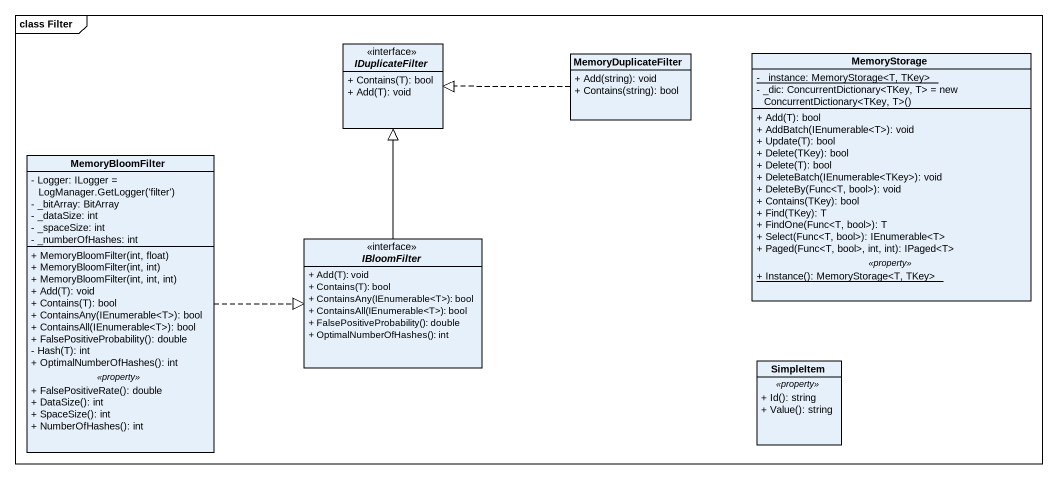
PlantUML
@startuml
mainframe class Filter
hide circle
hide empty members
skinparam classAttributeIconSize 0
interface IDuplicateFilter {
  + Contains(T): bool
  + Add(T): void
}
class MemoryDuplicateFilter {
  + Add(string): void
  + Contains(string): bool
}
class MemoryStorage {
  {static} - _instance: MemoryStorage<T, TKey>
  {field} - _dic: ConcurrentDictionary<TKey, T> = new ConcurrentDictionary<TKey, T>()
  --
  + Add(T): bool
  + AddBatch(IEnumerable<T>): void
  + Update(T): bool
  + Delete(TKey): bool
  + Delete(T): bool
  + DeleteBatch(IEnumerable<TKey>): void
  + DeleteBy(Func<T, bool>): void
  + Contains(TKey): bool
  + Find(TKey): T
  + FindOne(Func<T, bool>): T
  + Select(Func<T, bool>): IEnumerable<T>
  + Paged(Func<T, bool>, int, int): IPaged<T>
  .. <<property>> ..
  {static} + Instance(): MemoryStorage<T, TKey>
}
class MemoryBloomFilter {
  {field} - Logger: ILogger = LogManager.GetLogger('filter')
  - _bitArray: BitArray
  - _dataSize: int
  - _spaceSize: int
  - _numberOfHashes: int
  --
  + MemoryBloomFilter(int, float)
  + MemoryBloomFilter(int, int)
  + MemoryBloomFilter(int, int, int)
  + Add(T): void
  + Contains(T): bool
  + ContainsAny(IEnumerable<T>): bool
  + ContainsAll(IEnumerable<T>): bool
  + FalsePositiveProbability(): double
  - Hash(T): int
  + OptimalNumberOfHashes(): int
  .. <<property>> ..
  + FalsePositiveRate(): double
  + DataSize(): int
  + SpaceSize(): int
  + NumberOfHashes(): int
}
interface IBloomFilter {
  + Add(T): void
  + Contains(T): bool
  + ContainsAny(IEnumerable<T>): bool
  + ContainsAll(IEnumerable<T>): bool
  + FalsePositiveProbability(): double
  + OptimalNumberOfHashes(): int
}
class SimpleItem {
  .. <<property>> ..
  + Id(): string
  + Value(): string
}
MemoryDuplicateFilter .left.|> IDuplicateFilter
MemoryBloomFilter .right.|> IBloomFilter
IBloomFilter -up-|> IDuplicateFilter
@enduml
